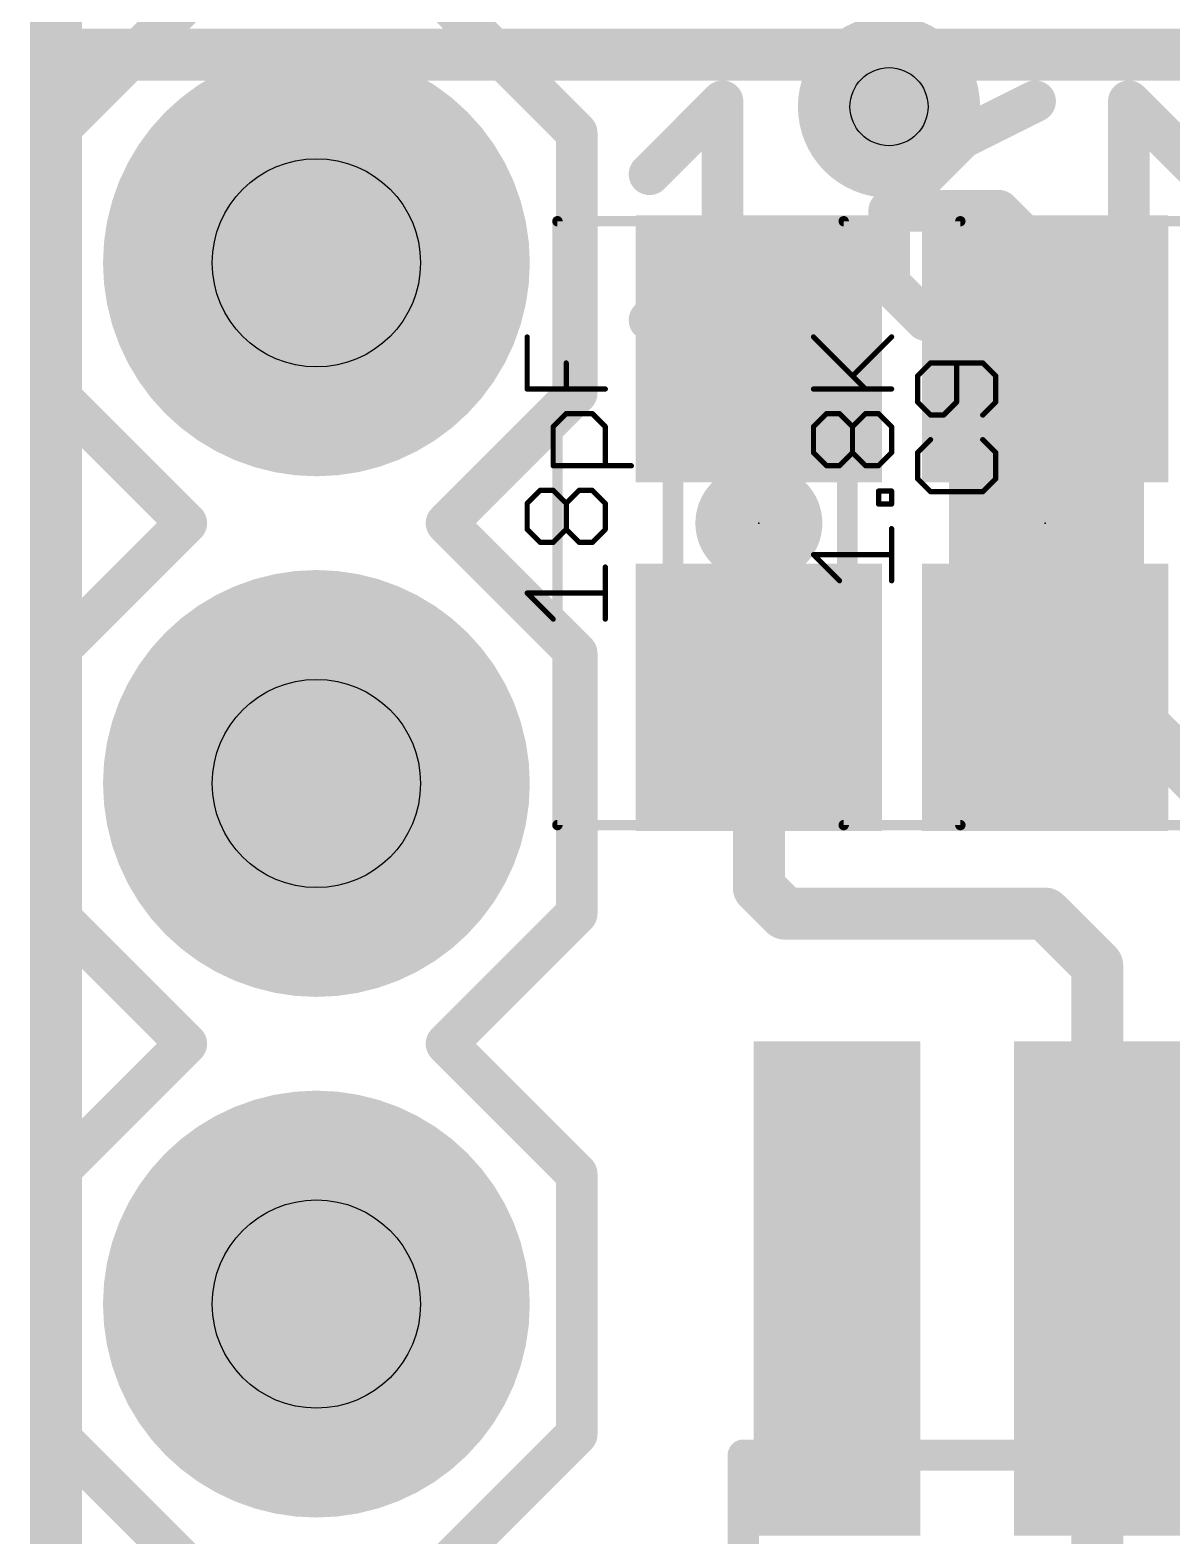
# Model space of a CAD drawing. Extents: x -26 to 81, y -15 to 33.
# Drawn here: x -0.13 to 5.44, y 9.03 to 16.38 of the extents above; entities that cross this region are included whole.
import ezdxf

# ---------------------------------------------------------------- set-up
doc = ezdxf.new("R2010")
doc.units = 0
for name, color, linetype in [('1', 12, 'CONTINUOUS'), ('16', 132, 'CONTINUOUS'), ('17', 110, 'CONTINUOUS'), ('18', 110, 'CONTINUOUS'), ('20', 53, 'CONTINUOUS'), ('21', 53, 'CONTINUOUS'), ('23', 53, 'CONTINUOUS'), ('25', 253, 'CONTINUOUS'), ('27', 253, 'CONTINUOUS'), ('29', 253, 'CONTINUOUS'), ('30', 253, 'CONTINUOUS'), ('31', 253, 'CONTINUOUS'), ('39', 12, 'CONTINUOUS'), ('44', 253, 'CONTINUOUS'), ('51', 53, 'CONTINUOUS')]:
    doc.layers.add(name, color=color, linetype=linetype)

# ---------------------------------------------------------------- blocks, each defined once
blk = doc.blocks.new('RECT')
blk.add_solid([(-0.5, -0.5), (0.5, -0.5), (-0.5, 0.5), (0.5, 0.5)])
blk = doc.blocks.new('ROUNDP')
at = {"const_width": 0.5}
blk.add_lwpolyline([(0, -0.25, 1), (0, 0.25, 1), (0, -0.25)], format="xyb", dxfattribs=at)
blk = doc.blocks.new('ROUNDV')
at = {"const_width": 0.5}
blk.add_lwpolyline([(0, -0.25, 1), (0, 0.25, 1), (0, -0.25)], format="xyb", dxfattribs=at)

msp = doc.modelspace()

# ---------------------------------------------------------------- linework, layer by layer
at = {"layer": '1', "const_width": 0.254}
for points in [[(0, 0), (0, 16.256)], [(0, 16.256), (11.43, 16.256)], [(3.429, 13.12), (3.429, 12.192)], [(4.826, 13.12), (5.168, 13.12)], [(5.168, 13.12), (5.588, 12.7)], [(3.429, 12.192), (3.556, 12.065)], [(3.556, 12.065), (4.826, 12.065)], [(4.826, 12.065), (5.08, 11.811)], [(5.08, 11.811), (5.08, 10.2362)], [(5.08, 10.2362), (5.08, 8.509)]]:
    msp.add_lwpolyline(points, dxfattribs=at)
at = {"layer": '1', "const_width": 0.127}
for points in [[(0.0635, 16.256, 1), (-0.0635, 16.256)], [(0, 16.3195, 1), (0, 16.1925)], [(3.4925, 13.12, 1), (3.3655, 13.12)], [(4.826, 13.1835, 1), (4.826, 13.0565)], [(5.2129, 13.1649, 1), (5.1231, 13.0751)], [(5.168, 13.0565, 1), (5.168, 13.1835)], [(3.4739, 12.2369, 1), (3.3841, 12.1471)], [(3.3655, 12.192, 1), (3.4925, 12.192)], [(3.556, 12.1285, 1), (3.556, 12.0015)], [(3.5111, 12.0201, 1), (3.6009, 12.1099)], [(4.8709, 12.1099, 1), (4.7811, 12.0201)], [(4.826, 12.0015, 1), (4.826, 12.1285)], [(5.1435, 11.811, 1), (5.0165, 11.811)], [(5.0351, 11.7661, 1), (5.1249, 11.8559)], [(5.1435, 10.2362, 1), (5.0165, 10.2362)], [(5.0165, 10.2362, 1), (5.1435, 10.2362)]]:
    msp.add_lwpolyline(points, format="xyb", dxfattribs=at)
at = {"layer": '16', "const_width": 0.254}
for points in [[(4.064, 16.002), (4.064, 17.399)], [(0, 0), (0, 16.51)]]:
    msp.add_lwpolyline(points, dxfattribs=at)
at = {"layer": '16', "const_width": 0.127}
msp.add_lwpolyline([(4.0005, 16.002, 1), (4.1275, 16.002)], format="xyb", dxfattribs=at)
at = {"layer": '20', "const_width": 0.2032}
msp.add_lwpolyline([(0, 33.02), (0, 0)], dxfattribs=at)
at = {"layer": '21'}
for points, const_width in [([(0, 15.875), (0.635, 16.51)], 0.2032), ([(1.905, 16.51), (2.54, 15.875)], 0.2032), ([(0, 14.605), (0, 15.875)], 0.2032), ([(2.54, 15.875), (2.54, 14.605)], 0.2032), ([(0.635, 13.97), (0, 14.605)], 0.2032), ([(2.54, 14.605), (1.905, 13.97)], 0.2032), ([(3.4595, 13.97), (3.3985, 13.97)], 0.5588), ([(0, 13.335), (0.635, 13.97)], 0.2032), ([(1.905, 13.97), (2.54, 13.335)], 0.2032), ([(0, 12.065), (0, 13.335)], 0.2032), ([(2.54, 13.335), (2.54, 12.065)], 0.2032), ([(0.635, 11.43), (0, 12.065)], 0.2032), ([(2.54, 12.065), (1.905, 11.43)], 0.2032), ([(0, 10.795), (0.635, 11.43)], 0.2032), ([(1.905, 11.43), (2.54, 10.795)], 0.2032), ([(0, 9.525), (0, 10.795)], 0.2032), ([(2.54, 10.795), (2.54, 9.525)], 0.2032), ([(0, 9.525), (0.635, 8.89)], 0.2032), ([(1.905, 8.89), (2.54, 9.525)], 0.2032), ([(3.353, 9.423), (3.353, 5.817)], 0.1524)]:
    msp.add_lwpolyline(points, dxfattribs=dict(at, const_width=const_width))
for points, const_width in [([(0.0508, 15.875, 1), (-0.0508, 15.875)], 0.1016), ([(-0.0359, 15.9109, 1), (0.0359, 15.8391)], 0.1016), ([(2.5908, 15.875, 1), (2.4892, 15.875)], 0.1016), ([(2.5041, 15.8391, 1), (2.5759, 15.9109)], 0.1016), ([(0.0359, 14.6409, 1), (-0.0359, 14.5691)], 0.1016), ([(2.5759, 14.5691, 1), (2.5041, 14.6409)], 0.1016), ([(-0.0508, 14.605, 1), (0.0508, 14.605)], 0.1016), ([(2.4892, 14.605, 1), (2.5908, 14.605)], 0.1016), ([(3.3985, 14.1097, 1), (3.3985, 13.8303)], 0.2794), ([(3.4595, 13.8303, 1), (3.4595, 14.1097)], 0.2794), ([(0.6709, 13.9341, 1), (0.5991, 14.0059)], 0.1016), ([(0.5991, 13.9341, 1), (0.6709, 14.0059)], 0.1016), ([(1.9409, 14.0059, 1), (1.8691, 13.9341)], 0.1016), ([(1.8691, 14.0059, 1), (1.9409, 13.9341)], 0.1016), ([(0.0508, 13.335, 1), (-0.0508, 13.335)], 0.1016), ([(-0.0359, 13.3709, 1), (0.0359, 13.2991)], 0.1016), ([(2.5908, 13.335, 1), (2.4892, 13.335)], 0.1016), ([(2.5041, 13.2991, 1), (2.5759, 13.3709)], 0.1016), ([(0.0359, 12.1009, 1), (-0.0359, 12.0291)], 0.1016), ([(2.5759, 12.0291, 1), (2.5041, 12.1009)], 0.1016), ([(-0.0508, 12.065, 1), (0.0508, 12.065)], 0.1016), ([(2.4892, 12.065, 1), (2.5908, 12.065)], 0.1016), ([(0.6709, 11.3941, 1), (0.5991, 11.4659)], 0.1016), ([(0.5991, 11.3941, 1), (0.6709, 11.4659)], 0.1016), ([(1.9409, 11.4659, 1), (1.8691, 11.3941)], 0.1016), ([(1.8691, 11.4659, 1), (1.9409, 11.3941)], 0.1016), ([(0.0508, 10.795, 1), (-0.0508, 10.795)], 0.1016), ([(-0.0359, 10.8309, 1), (0.0359, 10.7591)], 0.1016), ([(2.5908, 10.795, 1), (2.4892, 10.795)], 0.1016), ([(2.5041, 10.7591, 1), (2.5759, 10.8309)], 0.1016), ([(0.0359, 9.5609, 1), (-0.0359, 9.4891)], 0.1016), ([(2.5759, 9.4891, 1), (2.5041, 9.5609)], 0.1016), ([(-0.0508, 9.525, 1), (0.0508, 9.525)], 0.1016), ([(2.4892, 9.525, 1), (2.5908, 9.525)], 0.1016), ([(3.3911, 9.423, 1), (3.3149, 9.423)], 0.0762)]:
    msp.add_lwpolyline(points, format="xyb", dxfattribs=dict(at, const_width=const_width))
at = {"layer": '23'}
for p in [(3.429, 13.97), (4.826, 13.97)]:
    msp.add_point(p, dxfattribs=at)
at = {"layer": '25', "const_width": 0.0254}
for points in [[(4.2669, 14.7517), (4.2034, 14.6882)], [(4.2034, 14.6882), (4.2034, 14.561)], [(4.5211, 14.7517), (4.2669, 14.7517)], [(4.394, 14.561), (4.394, 14.7517)], [(4.5847, 14.6882), (4.5211, 14.7517)], [(4.5847, 14.561), (4.5847, 14.6882)], [(4.2034, 14.561), (4.2669, 14.4975)], [(4.3305, 14.4975), (4.394, 14.561)], [(4.5211, 14.4975), (4.5847, 14.561)], [(4.2669, 14.4975), (4.3305, 14.4975)], [(4.2669, 14.3775), (4.2034, 14.3139)], [(4.2034, 14.3139), (4.2034, 14.1868)], [(4.5847, 14.3139), (4.5211, 14.3775)], [(4.5847, 14.1868), (4.5847, 14.3139)], [(4.2034, 14.1868), (4.2669, 14.1233)], [(4.5211, 14.1233), (4.5847, 14.1868)], [(4.2669, 14.1233), (4.5211, 14.1233)]]:
    msp.add_lwpolyline(points, dxfattribs=at)
at = {"layer": '25', "const_width": 0.0127}
for points in [[(4.2097, 14.6882, 1), (4.197, 14.6882)], [(4.1989, 14.6926, 1), (4.2079, 14.6837)], [(4.2669, 14.7581, 1), (4.2669, 14.7454)], [(4.2714, 14.7472, 1), (4.2624, 14.7562)], [(4.4004, 14.7517, 1), (4.3877, 14.7517)], [(4.5256, 14.7562, 1), (4.5167, 14.7472)], [(4.5211, 14.7454, 1), (4.5211, 14.7581)], [(4.5911, 14.6882, 1), (4.5784, 14.6882)], [(4.5802, 14.6837, 1), (4.5892, 14.6926)], [(4.2079, 14.5655, 1), (4.1989, 14.5566)], [(4.197, 14.561, 1), (4.2097, 14.561)], [(4.3877, 14.561, 1), (4.4004, 14.561)], [(4.3985, 14.5566, 1), (4.3895, 14.5655)], [(4.5784, 14.561, 1), (4.5911, 14.561)], [(4.5892, 14.5566, 1), (4.5802, 14.5655)], [(4.2669, 14.5038, 1), (4.2669, 14.4911)], [(4.2624, 14.493, 1), (4.2714, 14.502)], [(4.326, 14.502, 1), (4.335, 14.493)], [(4.3305, 14.4911, 1), (4.3305, 14.5038)], [(4.5167, 14.502, 1), (4.5256, 14.493)], [(4.2097, 14.3139, 1), (4.197, 14.3139)], [(4.2714, 14.373, 1), (4.2624, 14.382)], [(4.5256, 14.382, 1), (4.5167, 14.373)], [(4.5911, 14.3139, 1), (4.5784, 14.3139)], [(4.1989, 14.3184, 1), (4.2079, 14.3095)], [(4.5802, 14.3095, 1), (4.5892, 14.3184)], [(4.2079, 14.1913, 1), (4.1989, 14.1823)], [(4.197, 14.1868, 1), (4.2097, 14.1868)], [(4.5784, 14.1868, 1), (4.5911, 14.1868)], [(4.5892, 14.1823, 1), (4.5802, 14.1913)], [(4.2669, 14.1296, 1), (4.2669, 14.1169)], [(4.2624, 14.1188, 1), (4.2714, 14.1278)], [(4.5167, 14.1278, 1), (4.5256, 14.1188)], [(4.5211, 14.1169, 1), (4.5211, 14.1296)]]:
    msp.add_lwpolyline(points, format="xyb", dxfattribs=at)
at = {"layer": '27'}
for points, const_width in [([(2.8956, 15.6724), (3.2515, 16.0283)], 0.2032), ([(3.2515, 16.0283), (3.2515, 14.9606)], 0.2032), ([(4.7768, 16.0283), (4.4209, 15.8504)], 0.2032), ([(5.2344, 14.9606), (5.2344, 16.0283)], 0.2032), ([(5.2344, 16.0283), (5.5903, 15.6724)], 0.2032), ([(4.4209, 15.8504), (4.065, 15.4945)], 0.2032), ([(4.065, 15.4945), (4.065, 15.1386)], 0.2032), ([(4.5989, 15.4945), (4.065, 15.4945)], 0.2032), ([(4.7768, 15.3165), (4.5989, 15.4945)], 0.2032), ([(4.7768, 15.1386), (4.7768, 15.3165)], 0.2032), ([(4.065, 15.1386), (4.2429, 14.9606)], 0.2032), ([(4.5989, 14.9606), (4.7768, 15.1386)], 0.2032), ([(2.8956, 14.9606), (3.6074, 14.9606)], 0.2032), ([(4.2429, 14.9606), (4.5989, 14.9606)], 0.2032), ([(2.2984, 14.6245), (2.2984, 14.8787)], 0.0254), ([(3.9496, 14.6245), (3.6954, 14.8787)], 0.0254), ([(3.886, 14.688), (4.0767, 14.8787)], 0.0254), ([(2.489, 14.6245), (2.489, 14.7516)], 0.0254), ([(2.6797, 14.6245), (2.2984, 14.6245)], 0.0254), ([(3.6954, 14.6245), (4.0767, 14.6245)], 0.0254), ([(2.4255, 14.4409), (2.489, 14.5045)], 0.0254), ([(2.489, 14.5045), (2.6161, 14.5045)], 0.0254), ([(2.6161, 14.5045), (2.6797, 14.4409)], 0.0254), ([(3.6954, 14.4409), (3.7589, 14.5045)], 0.0254), ([(3.7589, 14.5045), (3.8225, 14.5045)], 0.0254), ([(3.8225, 14.5045), (3.886, 14.4409)], 0.0254), ([(3.886, 14.4409), (3.9496, 14.5045)], 0.0254), ([(3.9496, 14.5045), (4.0131, 14.5045)], 0.0254), ([(4.0131, 14.5045), (4.0767, 14.4409)], 0.0254), ([(2.4255, 14.2503), (2.4255, 14.4409)], 0.0254), ([(2.6797, 14.4409), (2.6797, 14.2503)], 0.0254), ([(3.6954, 14.3138), (3.6954, 14.4409)], 0.0254), ([(3.886, 14.3138), (3.886, 14.4409)], 0.0254), ([(4.0767, 14.4409), (4.0767, 14.3138)], 0.0254), ([(3.7589, 14.2503), (3.6954, 14.3138)], 0.0254), ([(3.886, 14.3138), (3.8225, 14.2503)], 0.0254), ([(3.9496, 14.2503), (3.886, 14.3138)], 0.0254), ([(4.0767, 14.3138), (4.0131, 14.2503)], 0.0254), ([(2.8068, 14.2503), (2.4255, 14.2503)], 0.0254), ([(3.8225, 14.2503), (3.7589, 14.2503)], 0.0254), ([(4.0131, 14.2503), (3.9496, 14.2503)], 0.0254), ([(2.2984, 14.0667), (2.3619, 14.1303)], 0.0254), ([(2.3619, 14.1303), (2.4255, 14.1303)], 0.0254), ([(2.4255, 14.1303), (2.489, 14.0667)], 0.0254), ([(2.489, 14.0667), (2.5526, 14.1303)], 0.0254), ([(2.5526, 14.1303), (2.6161, 14.1303)], 0.0254), ([(2.6161, 14.1303), (2.6797, 14.0667)], 0.0254), ([(4.0131, 14.0632), (4.0131, 14.1267)], 0.0254), ([(4.0131, 14.1267), (4.0767, 14.1267)], 0.0254), ([(4.0767, 14.1267), (4.0767, 14.0632)], 0.0254), ([(2.2984, 13.9396), (2.2984, 14.0667)], 0.0254), ([(2.489, 13.9396), (2.489, 14.0667)], 0.0254), ([(2.6797, 14.0667), (2.6797, 13.9396)], 0.0254), ([(4.0767, 14.0632), (4.0131, 14.0632)], 0.0254), ([(2.3619, 13.8761), (2.2984, 13.9396)], 0.0254), ([(2.4255, 13.8761), (2.3619, 13.8761)], 0.0254), ([(2.489, 13.9396), (2.4255, 13.8761)], 0.0254), ([(2.5526, 13.8761), (2.489, 13.9396)], 0.0254), ([(2.6161, 13.8761), (2.5526, 13.8761)], 0.0254), ([(2.6797, 13.9396), (2.6161, 13.8761)], 0.0254), ([(4.0767, 13.689), (4.0767, 13.9432)], 0.0254), ([(3.8225, 13.689), (3.6954, 13.8161)], 0.0254), ([(3.6954, 13.8161), (4.0767, 13.8161)], 0.0254), ([(2.6797, 13.5019), (2.6797, 13.7561)], 0.0254), ([(2.4255, 13.5019), (2.2984, 13.629)], 0.0254), ([(2.2984, 13.629), (2.6797, 13.629)], 0.0254)]:
    msp.add_lwpolyline(points, dxfattribs=dict(at, const_width=const_width))
for points, const_width in [([(3.3023, 16.0283, 1), (3.2007, 16.0283)], 0.1016), ([(3.2874, 15.9924, 1), (3.2156, 16.0642)], 0.1016), ([(4.7995, 15.9829, 1), (4.7541, 16.0737)], 0.1016), ([(5.2852, 16.0283, 1), (5.1836, 16.0283)], 0.1016), ([(5.2703, 16.0642, 1), (5.1985, 15.9924)], 0.1016), ([(4.3982, 15.8958, 1), (4.4436, 15.8049)], 0.1016), ([(4.4568, 15.8144, 1), (4.385, 15.8863)], 0.1016), ([(2.8597, 15.7083, 1), (2.9315, 15.6365)], 0.1016), ([(4.1158, 15.4945, 1), (4.0142, 15.4945)], 0.1016), ([(4.065, 15.5453, 1), (4.065, 15.4437)], 0.1016), ([(4.0291, 15.5304, 1), (4.1009, 15.4585)], 0.1016), ([(4.6348, 15.5304, 1), (4.5629, 15.4585)], 0.1016), ([(4.5989, 15.4437, 1), (4.5989, 15.5453)], 0.1016), ([(4.8276, 15.3165, 1), (4.726, 15.3165)], 0.1016), ([(4.7409, 15.2806, 1), (4.8127, 15.3524)], 0.1016), ([(4.1009, 15.1745, 1), (4.0291, 15.1026)], 0.1016), ([(4.8127, 15.1026, 1), (4.7409, 15.1745)], 0.1016), ([(4.0142, 15.1386, 1), (4.1158, 15.1386)], 0.1016), ([(4.726, 15.1386, 1), (4.8276, 15.1386)], 0.1016), ([(2.8956, 15.0114, 1), (2.8956, 14.9098)], 0.1016), ([(3.6074, 14.9098, 1), (3.6074, 15.0114)], 0.1016), ([(4.2429, 15.0114, 1), (4.2429, 14.9098)], 0.1016), ([(4.5989, 14.9098, 1), (4.5989, 15.0114)], 0.1016), ([(3.2007, 14.9606, 1), (3.3023, 14.9606)], 0.1016), ([(4.207, 14.9247, 1), (4.2789, 14.9965)], 0.1016), ([(4.5629, 14.9965, 1), (4.6348, 14.9247)], 0.1016), ([(5.1836, 14.9606, 1), (5.2852, 14.9606)], 0.1016), ([(2.3047, 14.8787, 1), (2.292, 14.8787)], 0.0127), ([(3.6999, 14.8832, 1), (3.6909, 14.8742)], 0.0127), ([(4.0812, 14.8742, 1), (4.0722, 14.8832)], 0.0127), ([(2.4954, 14.7516, 1), (2.4827, 14.7516)], 0.0127), ([(3.8815, 14.6925, 1), (3.8905, 14.6836)], 0.0127), ([(2.292, 14.6245, 1), (2.3047, 14.6245)], 0.0127), ([(2.2984, 14.6308, 1), (2.2984, 14.6181)], 0.0127), ([(2.4827, 14.6245, 1), (2.4954, 14.6245)], 0.0127), ([(2.6797, 14.6181, 1), (2.6797, 14.6308)], 0.0127), ([(3.6954, 14.6308, 1), (3.6954, 14.6181)], 0.0127), ([(3.9451, 14.62, 1), (3.9541, 14.629)], 0.0127), ([(4.0767, 14.6181, 1), (4.0767, 14.6308)], 0.0127), ([(2.489, 14.5108, 1), (2.489, 14.4981)], 0.0127), ([(2.4935, 14.5, 1), (2.4845, 14.509)], 0.0127), ([(2.6206, 14.509, 1), (2.6117, 14.5)], 0.0127), ([(2.6161, 14.4981, 1), (2.6161, 14.5108)], 0.0127), ([(3.7589, 14.5108, 1), (3.7589, 14.4982)], 0.0127), ([(3.7634, 14.5, 1), (3.7544, 14.509)], 0.0127), ([(3.827, 14.509, 1), (3.818, 14.5)], 0.0127), ([(3.8225, 14.4982, 1), (3.8225, 14.5108)], 0.0127), ([(3.9496, 14.5108, 1), (3.9496, 14.4982)], 0.0127), ([(3.9541, 14.5, 1), (3.9451, 14.509)], 0.0127), ([(4.0176, 14.509, 1), (4.0087, 14.5)], 0.0127), ([(4.0131, 14.4982, 1), (4.0131, 14.5108)], 0.0127), ([(2.4318, 14.4409, 1), (2.4191, 14.4409)], 0.0127), ([(2.421, 14.4454, 1), (2.43, 14.4365)], 0.0127), ([(2.686, 14.4409, 1), (2.6734, 14.4409)], 0.0127), ([(2.6752, 14.4365, 1), (2.6842, 14.4454)], 0.0127), ([(3.7017, 14.4409, 1), (3.689, 14.4409)], 0.0127), ([(3.6909, 14.4454, 1), (3.6999, 14.4365)], 0.0127), ([(3.8815, 14.4454, 1), (3.8905, 14.4365)], 0.0127), ([(3.8924, 14.4409, 1), (3.8797, 14.4409)], 0.0127), ([(3.8815, 14.4365, 1), (3.8905, 14.4454)], 0.0127), ([(4.0831, 14.4409, 1), (4.0703, 14.4409)], 0.0127), ([(4.0722, 14.4365, 1), (4.0812, 14.4454)], 0.0127), ([(3.6999, 14.3183, 1), (3.6909, 14.3093)], 0.0127), ([(3.8905, 14.3183, 1), (3.8815, 14.3093)], 0.0127), ([(3.8905, 14.3093, 1), (3.8815, 14.3183)], 0.0127), ([(4.0812, 14.3093, 1), (4.0722, 14.3183)], 0.0127), ([(2.4191, 14.2503, 1), (2.4318, 14.2503)], 0.0127), ([(2.4255, 14.2566, 1), (2.4255, 14.2439)], 0.0127), ([(2.6734, 14.2503, 1), (2.686, 14.2503)], 0.0127), ([(2.8068, 14.2439, 1), (2.8068, 14.2566)], 0.0127), ([(3.689, 14.3138, 1), (3.7017, 14.3138)], 0.0127), ([(3.7589, 14.2566, 1), (3.7589, 14.2439)], 0.0127), ([(3.7544, 14.2458, 1), (3.7634, 14.2548)], 0.0127), ([(3.818, 14.2548, 1), (3.827, 14.2458)], 0.0127), ([(3.8225, 14.2439, 1), (3.8225, 14.2566)], 0.0127), ([(3.8797, 14.3138, 1), (3.8924, 14.3138)], 0.0127), ([(3.9496, 14.2566, 1), (3.9496, 14.2439)], 0.0127), ([(3.9451, 14.2458, 1), (3.9541, 14.2548)], 0.0127), ([(4.0087, 14.2548, 1), (4.0176, 14.2458)], 0.0127), ([(4.0131, 14.2439, 1), (4.0131, 14.2566)], 0.0127), ([(4.0703, 14.3138, 1), (4.0831, 14.3138)], 0.0127), ([(2.3619, 14.1366, 1), (2.3619, 14.1239)], 0.0127), ([(2.3664, 14.1258, 1), (2.3574, 14.1348)], 0.0127), ([(2.43, 14.1348, 1), (2.421, 14.1258)], 0.0127), ([(2.4255, 14.1239, 1), (2.4255, 14.1366)], 0.0127), ([(2.5526, 14.1366, 1), (2.5526, 14.1239)], 0.0127), ([(2.5571, 14.1258, 1), (2.5481, 14.1348)], 0.0127), ([(2.6206, 14.1348, 1), (2.6117, 14.1258)], 0.0127), ([(2.6161, 14.1239, 1), (2.6161, 14.1366)], 0.0127), ([(4.0131, 14.1331, 1), (4.0131, 14.1204)], 0.0127), ([(4.0195, 14.1267, 1), (4.0068, 14.1267)], 0.0127), ([(4.0831, 14.1267, 1), (4.0703, 14.1267)], 0.0127), ([(4.0767, 14.1204, 1), (4.0767, 14.1331)], 0.0127), ([(2.3047, 14.0667, 1), (2.292, 14.0667)], 0.0127), ([(2.2939, 14.0712, 1), (2.3029, 14.0622)], 0.0127), ([(2.4954, 14.0667, 1), (2.4827, 14.0667)], 0.0127), ([(2.4845, 14.0712, 1), (2.4935, 14.0622)], 0.0127), ([(2.4845, 14.0622, 1), (2.4935, 14.0712)], 0.0127), ([(2.686, 14.0667, 1), (2.6734, 14.0667)], 0.0127), ([(2.6752, 14.0622, 1), (2.6842, 14.0712)], 0.0127), ([(4.0131, 14.0695, 1), (4.0131, 14.0568)], 0.0127), ([(4.0068, 14.0632, 1), (4.0195, 14.0632)], 0.0127), ([(4.0703, 14.0632, 1), (4.0831, 14.0632)], 0.0127), ([(4.0767, 14.0568, 1), (4.0767, 14.0695)], 0.0127), ([(2.292, 13.9396, 1), (2.3047, 13.9396)], 0.0127), ([(2.3029, 13.9441, 1), (2.2939, 13.9351)], 0.0127), ([(2.3619, 13.8824, 1), (2.3619, 13.8697)], 0.0127), ([(2.3574, 13.8716, 1), (2.3664, 13.8806)], 0.0127), ([(2.421, 13.8806, 1), (2.43, 13.8716)], 0.0127), ([(2.4255, 13.8697, 1), (2.4255, 13.8824)], 0.0127), ([(2.4935, 13.9441, 1), (2.4845, 13.9351)], 0.0127), ([(2.4827, 13.9396, 1), (2.4954, 13.9396)], 0.0127), ([(2.4935, 13.9351, 1), (2.4845, 13.9441)], 0.0127), ([(2.5526, 13.8824, 1), (2.5526, 13.8697)], 0.0127), ([(2.5481, 13.8716, 1), (2.5571, 13.8806)], 0.0127), ([(2.6117, 13.8806, 1), (2.6206, 13.8716)], 0.0127), ([(2.6161, 13.8697, 1), (2.6161, 13.8824)], 0.0127), ([(2.6734, 13.9396, 1), (2.686, 13.9396)], 0.0127), ([(2.6842, 13.9351, 1), (2.6752, 13.9441)], 0.0127), ([(4.0831, 13.9432, 1), (4.0703, 13.9432)], 0.0127), ([(3.6999, 13.8206, 1), (3.6909, 13.8116)], 0.0127), ([(3.6954, 13.8224, 1), (3.6954, 13.8097)], 0.0127), ([(4.0767, 13.8097, 1), (4.0767, 13.8224)], 0.0127), ([(2.686, 13.7561, 1), (2.6734, 13.7561)], 0.0127), ([(3.818, 13.6845, 1), (3.827, 13.6935)], 0.0127), ([(4.0703, 13.689, 1), (4.0831, 13.689)], 0.0127), ([(2.3029, 13.6335, 1), (2.2939, 13.6245)], 0.0127), ([(2.2984, 13.6353, 1), (2.2984, 13.6226)], 0.0127), ([(2.6797, 13.6226, 1), (2.6797, 13.6353)], 0.0127), ([(2.421, 13.4974, 1), (2.43, 13.5064)], 0.0127), ([(2.6734, 13.5019, 1), (2.686, 13.5019)], 0.0127)]:
    msp.add_lwpolyline(points, format="xyb", dxfattribs=dict(at, const_width=const_width))
at = {"layer": '39', "const_width": 0.0508}
for points in [[(2.446, 12.497), (2.446, 15.443)], [(2.446, 15.443), (4.412, 15.443)], [(3.843, 12.497), (3.843, 15.443)], [(3.843, 15.443), (5.809, 15.443)], [(4.412, 15.443), (4.412, 12.497)], [(4.412, 12.497), (2.446, 12.497)], [(5.809, 12.497), (3.843, 12.497)]]:
    msp.add_lwpolyline(points, dxfattribs=at)
at = {"layer": '39', "const_width": 0.0254}
for points in [[(2.4587, 15.443, 1), (2.4333, 15.443)], [(2.446, 15.4557, 1), (2.446, 15.4303)], [(3.8557, 15.443, 1), (3.8303, 15.443)], [(3.843, 15.4557, 1), (3.843, 15.4303)], [(4.4247, 15.443, 1), (4.3993, 15.443)], [(4.412, 15.4303, 1), (4.412, 15.4557)], [(2.446, 12.5097, 1), (2.446, 12.4843)], [(2.4333, 12.497, 1), (2.4587, 12.497)], [(3.843, 12.5097, 1), (3.843, 12.4843)], [(3.8303, 12.497, 1), (3.8557, 12.497)], [(4.3993, 12.497, 1), (4.4247, 12.497)], [(4.412, 12.4843, 1), (4.412, 12.5097)]]:
    msp.add_lwpolyline(points, format="xyb", dxfattribs=at)
at = {"layer": '44'}
for centre, radius in [((4.064, 16.002), 0.1905), ((1.27, 15.24), 0.508), ((1.27, 12.7), 0.508), ((1.27, 10.16), 0.508)]:
    msp.add_circle(centre, radius, dxfattribs=at)
at = {"layer": '51'}
for points, const_width in [([(3.01, 14.326), (3.01, 13.614)], 0.1016), ([(3.861, 14.326), (3.861, 13.614)], 0.1016), ([(4.407, 14.326), (4.407, 13.614)], 0.1016), ([(5.258, 14.326), (5.258, 13.614)], 0.1016), ([(8.077, 9.423), (3.353, 9.423)], 0.1524)]:
    msp.add_lwpolyline(points, dxfattribs=dict(at, const_width=const_width))
for points, const_width in [([(3.0354, 14.326, 1), (2.9846, 14.326)], 0.0508), ([(3.8864, 14.326, 1), (3.8356, 14.326)], 0.0508), ([(4.4324, 14.326, 1), (4.3816, 14.326)], 0.0508), ([(5.2834, 14.326, 1), (5.2326, 14.326)], 0.0508), ([(2.9846, 13.614, 1), (3.0354, 13.614)], 0.0508), ([(3.8356, 13.614, 1), (3.8864, 13.614)], 0.0508), ([(4.3816, 13.614, 1), (4.4324, 13.614)], 0.0508), ([(5.2326, 13.614, 1), (5.2834, 13.614)], 0.0508), ([(3.353, 9.4611, 1), (3.353, 9.3849)], 0.0762)]:
    msp.add_lwpolyline(points, format="xyb", dxfattribs=dict(at, const_width=const_width))

# ---------------------------------------------------------------- block references
at = {"layer": '1', "xscale": 1.1, "rotation": 270}
for p in [(3.429, 14.82), (4.826, 14.82), (3.429, 13.12), (4.826, 13.12)]:
    msp.add_blockref('RECT', p, dxfattribs=at)
at = {"layer": '1', "xscale": 0.6096, "yscale": 2.2098, "rotation": 180}
for p in [(3.81, 10.2362), (5.08, 10.2362)]:
    msp.add_blockref('RECT', p, dxfattribs=at)
at = {"layer": '17', "rotation": 180}
for p, xscale, yscale in [((1.27, 15.24), 1.8796, 1.8796), ((1.27, 15.24), 1.8796, 1.8796), ((1.27, 15.24), 1.524, 1.524), ((1.27, 15.24), 1.524, 1.524), ((1.27, 12.7), 1.8796, 1.8796), ((1.27, 12.7), 1.8796, 1.8796), ((1.27, 12.7), 1.524, 1.524), ((1.27, 12.7), 1.524, 1.524), ((1.27, 10.16), 1.8796, 1.8796), ((1.27, 10.16), 1.8796, 1.8796), ((1.27, 10.16), 1.524, 1.524), ((1.27, 10.16), 1.524, 1.524)]:
    msp.add_blockref('ROUNDP', p, dxfattribs=dict(at, xscale=xscale, yscale=yscale))
at = {"layer": '18', "xscale": 0.889, "yscale": 0.889}
msp.add_blockref('ROUNDV', (4.064, 16.002), dxfattribs=at)
msp.add_blockref('ROUNDV', (4.064, 16.002), dxfattribs=at)
at = {"layer": '21', "xscale": 0.4572, "yscale": 0.762, "rotation": 270}
msp.add_blockref('RECT', (4.826, 13.97), dxfattribs=at)
at = {"layer": '29'}
for name, p, xscale, yscale, rotation in [('ROUNDP', (1.27, 15.24), 2.0828, 2.0828, 180), ('RECT', (3.429, 14.82), 1.3032, 1.2032, 270), ('RECT', (4.826, 14.82), 1.3032, 1.2032, 270), ('ROUNDP', (1.27, 12.7), 2.0828, 2.0828, 180), ('RECT', (3.429, 13.12), 1.3032, 1.2032, 270), ('RECT', (4.826, 13.12), 1.3032, 1.2032, 270), ('RECT', (3.81, 10.2362), 0.8128, 2.413, 180), ('RECT', (5.08, 10.2362), 0.8128, 2.413, 180), ('ROUNDP', (1.27, 10.16), 2.0828, 2.0828, 180)]:
    msp.add_blockref(name, p, dxfattribs=dict(at, xscale=xscale, yscale=yscale, rotation=rotation))
at = {"layer": '30', "xscale": 2.0828, "yscale": 2.0828, "rotation": 180}
for p in [(1.27, 15.24), (1.27, 12.7), (1.27, 10.16)]:
    msp.add_blockref('ROUNDP', p, dxfattribs=at)
at = {"layer": '31', "xscale": 1.1, "rotation": 270}
for p in [(3.429, 14.82), (4.826, 14.82), (3.429, 13.12), (4.826, 13.12)]:
    msp.add_blockref('RECT', p, dxfattribs=at)
at = {"layer": '31', "xscale": 0.6096, "yscale": 2.2098, "rotation": 180}
for p in [(3.81, 10.2362), (5.08, 10.2362)]:
    msp.add_blockref('RECT', p, dxfattribs=at)
at = {"layer": '51'}
for p, xscale, yscale, rotation in [((1.27, 15.24), 0.508, 0.508, 90), ((3.4341, 14.5582), 0.5001, 0.95, 270), ((4.8311, 14.5582), 0.5001, 0.95, 270), ((3.4341, 13.3898), 0.5001, 0.95, 270), ((4.8311, 13.3898), 0.5001, 0.95, 270), ((1.27, 12.7), 0.508, 0.508, 90), ((3.81, 9.9822), 0.3556, 1.016, 180), ((5.08, 9.9822), 0.3556, 1.016, 180), ((1.27, 10.16), 0.508, 0.508, 90)]:
    msp.add_blockref('RECT', p, dxfattribs=dict(at, xscale=xscale, yscale=yscale, rotation=rotation))

doc.saveas('drawing.dxf')
